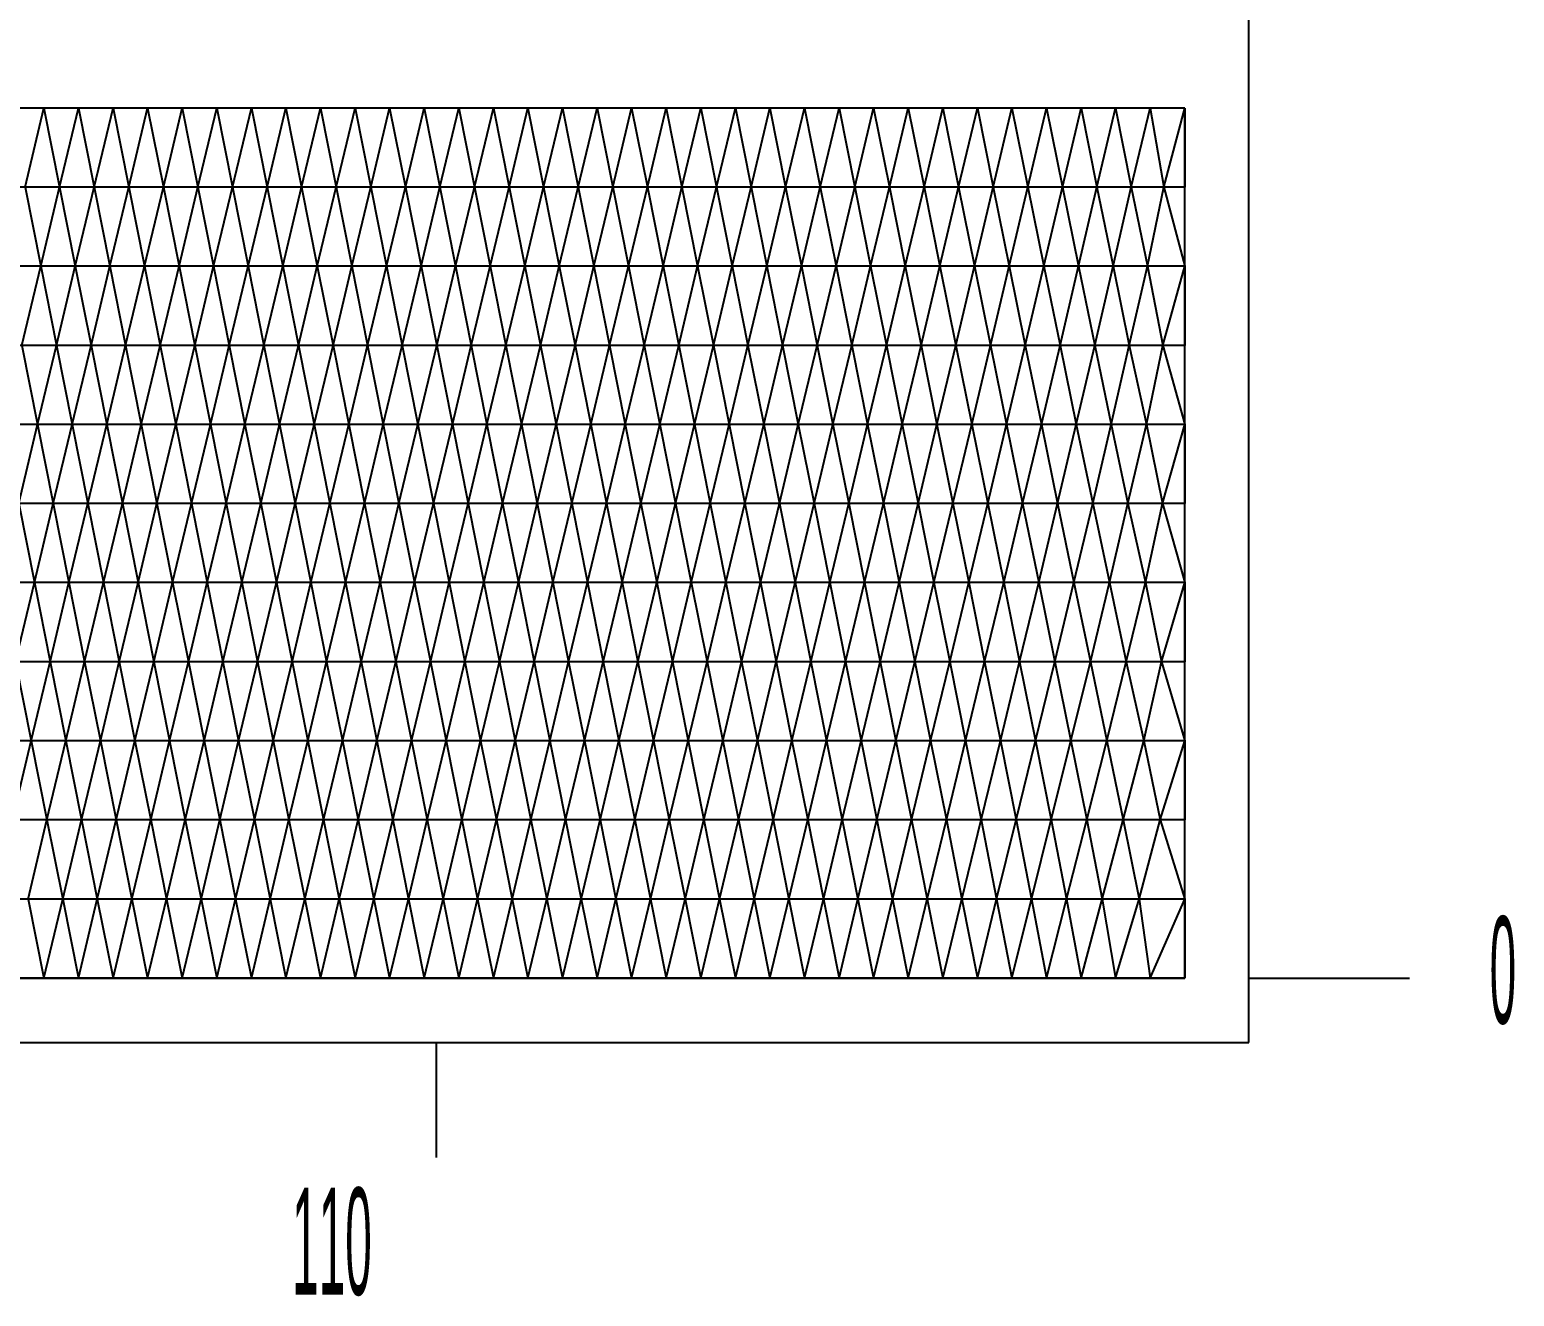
# Model space of a CAD drawing. Extents: x 0.18 to 10.14, y 0.02 to 7.38.
# Drawn here: x 9.039 to 10.12, y 0.212 to 1.135 of the extents above; entities that cross this region are included whole.
import ezdxf

# ---------------------------------------------------------------- set-up
doc = ezdxf.new("R2010")
doc.units = 0
doc.layers.add('1', color=7, linetype='CONTINUOUS')

msp = doc.modelspace()

# ---------------------------------------------------------------- linework, layer by layer
at = {"layer": '1', "color": 5}
for p, q in [((9.926471, 0.397059), (9.926471, 7.102942)), ((9.049043, 1.077607), (9.023868, 1.077607)), ((9.074218, 1.077607), (9.049043, 1.077607)), ((9.099393, 1.077607), (9.074218, 1.077607)), ((9.124569, 1.077607), (9.099393, 1.077607)), ((9.149745, 1.077607), (9.124569, 1.077607)), ((9.17492, 1.077607), (9.149745, 1.077607)), ((9.200096, 1.077607), (9.17492, 1.077607)), ((9.225271, 1.077607), (9.200096, 1.077607)), ((9.250447, 1.077607), (9.225271, 1.077607)), ((9.275622, 1.077607), (9.250447, 1.077607)), ((9.300798, 1.077607), (9.275622, 1.077607)), ((9.325974, 1.077607), (9.300798, 1.077607)), ((9.351149, 1.077607), (9.325974, 1.077607)), ((9.376325, 1.077607), (9.351149, 1.077607)), ((9.401501, 1.077607), (9.376325, 1.077607)), ((9.426676, 1.077607), (9.401501, 1.077607)), ((9.451851, 1.077607), (9.426676, 1.077607)), ((9.477028, 1.077607), (9.451851, 1.077607)), ((9.502203, 1.077607), (9.477028, 1.077607)), ((9.527378, 1.077607), (9.502203, 1.077607)), ((9.552553, 1.077607), (9.527378, 1.077607)), ((9.577729, 1.077607), (9.552553, 1.077607)), ((9.602905, 1.077607), (9.577729, 1.077607)), ((9.62808, 1.077607), (9.602905, 1.077607)), ((9.653255, 1.077607), (9.62808, 1.077607)), ((9.678432, 1.077607), (9.653255, 1.077607)), ((9.703608, 1.077607), (9.678432, 1.077607)), ((9.728783, 1.077607), (9.703608, 1.077607)), ((9.753958, 1.077607), (9.728783, 1.077607)), ((9.779134, 1.077607), (9.753958, 1.077607)), ((9.804309, 1.077607), (9.779134, 1.077607)), ((9.829485, 1.077607), (9.804309, 1.077607)), ((9.85466, 1.077607), (9.829485, 1.077607)), ((9.879836, 1.077607), (9.85466, 1.077607)), ((9.879836, 1.01999), (9.879836, 1.077607)), ((9.879836, 0.962373), (9.879836, 1.01999)), ((9.879836, 0.904755), (9.879836, 0.962373)), ((9.879836, 0.847138), (9.879836, 0.904755)), ((9.879836, 0.789521), (9.879836, 0.847138)), ((9.879836, 0.731904), (9.879836, 0.789521)), ((9.879836, 0.674286), (9.879836, 0.731904)), ((9.879836, 0.616669), (9.879836, 0.674286)), ((9.879836, 0.559052), (9.879836, 0.616669)), ((9.879836, 0.501435), (9.879836, 0.559052)), ((9.879836, 0.443817), (9.879836, 0.501435)), ((9.023868, 0.443817), (9.049043, 0.443817)), ((9.049043, 0.443817), (9.074218, 0.443817)), ((9.074218, 0.443817), (9.099393, 0.443817)), ((9.099393, 0.443817), (9.124569, 0.443817)), ((9.124569, 0.443817), (9.149745, 0.443817)), ((9.149745, 0.443817), (9.17492, 0.443817)), ((9.17492, 0.443817), (9.200096, 0.443817)), ((9.200096, 0.443817), (9.225271, 0.443817)), ((9.225271, 0.443817), (9.250447, 0.443817)), ((9.250447, 0.443817), (9.275622, 0.443817)), ((9.275622, 0.443817), (9.300798, 0.443817)), ((9.300798, 0.443817), (9.325974, 0.443817)), ((9.325974, 0.443817), (9.351149, 0.443817)), ((9.351149, 0.443817), (9.376325, 0.443817)), ((9.376325, 0.443817), (9.401501, 0.443817)), ((9.401501, 0.443817), (9.426676, 0.443817)), ((9.426676, 0.443817), (9.451851, 0.443817)), ((9.451851, 0.443817), (9.477028, 0.443817)), ((9.477028, 0.443817), (9.502203, 0.443817)), ((9.502203, 0.443817), (9.527378, 0.443817)), ((9.527378, 0.443817), (9.552553, 0.443817)), ((9.552553, 0.443817), (9.577729, 0.443817)), ((9.577729, 0.443817), (9.602905, 0.443817)), ((9.602905, 0.443817), (9.62808, 0.443817)), ((9.62808, 0.443817), (9.653255, 0.443817)), ((9.653255, 0.443817), (9.678432, 0.443817)), ((9.678432, 0.443817), (9.703608, 0.443817)), ((9.703608, 0.443817), (9.728783, 0.443817)), ((9.728783, 0.443817), (9.753958, 0.443817)), ((9.753958, 0.443817), (9.779134, 0.443817)), ((9.779134, 0.443817), (9.804309, 0.443817)), ((9.804309, 0.443817), (9.829485, 0.443817)), ((9.829485, 0.443817), (9.85466, 0.443817)), ((9.85466, 0.443817), (9.879836, 0.443817)), ((9.926471, 0.443817), (10.043383, 0.443817)), ((0.573529, 0.397059), (9.926471, 0.397059)), ((9.334777, 0.397059), (9.334777, 0.313235))]:
    msp.add_line(p, q, dxfattribs=at)
at = {"layer": '1', "color": 253}
for p, q in [((9.879836, 1.077607), (0.620165, 1.077607)), ((9.035295, 1.01999), (9.049043, 1.077607)), ((9.049043, 1.077607), (9.060472, 1.01999)), ((9.060472, 1.01999), (9.074218, 1.077607)), ((9.074218, 1.077607), (9.085647, 1.01999)), ((9.085647, 1.01999), (9.099393, 1.077607)), ((9.099393, 1.077607), (9.110822, 1.01999)), ((9.110822, 1.01999), (9.124569, 1.077607)), ((9.124569, 1.077607), (9.135998, 1.01999)), ((9.135998, 1.01999), (9.149745, 1.077607)), ((9.149745, 1.077607), (9.161174, 1.01999)), ((9.161174, 1.01999), (9.17492, 1.077607)), ((9.17492, 1.077607), (9.186349, 1.01999)), ((9.186349, 1.01999), (9.200096, 1.077607)), ((9.200096, 1.077607), (9.211524, 1.01999)), ((9.211524, 1.01999), (9.225271, 1.077607)), ((9.225271, 1.077607), (9.2367, 1.01999)), ((9.2367, 1.01999), (9.250447, 1.077607)), ((9.250447, 1.077607), (9.261876, 1.01999)), ((9.261876, 1.01999), (9.275622, 1.077607)), ((9.275622, 1.077607), (9.287051, 1.01999)), ((9.287051, 1.01999), (9.300798, 1.077607)), ((9.300798, 1.077607), (9.312226, 1.01999)), ((9.312226, 1.01999), (9.325974, 1.077607)), ((9.325974, 1.077607), (9.337402, 1.01999)), ((9.337402, 1.01999), (9.351149, 1.077607)), ((9.351149, 1.077607), (9.362578, 1.01999)), ((9.362578, 1.01999), (9.376325, 1.077607)), ((9.376325, 1.077607), (9.387754, 1.01999)), ((9.387754, 1.01999), (9.401501, 1.077607)), ((9.401501, 1.077607), (9.412931, 1.01999)), ((9.412931, 1.01999), (9.426676, 1.077607)), ((9.426676, 1.077607), (9.438108, 1.01999)), ((9.438108, 1.01999), (9.451851, 1.077607)), ((9.451851, 1.077607), (9.463286, 1.01999)), ((9.463286, 1.01999), (9.477028, 1.077607)), ((9.477028, 1.077607), (9.488466, 1.01999)), ((9.488466, 1.01999), (9.502203, 1.077607)), ((9.502203, 1.077607), (9.513645, 1.01999)), ((9.513645, 1.01999), (9.527378, 1.077607)), ((9.527378, 1.077607), (9.538826, 1.01999)), ((9.538826, 1.01999), (9.552553, 1.077607)), ((9.552553, 1.077607), (9.564011, 1.01999)), ((9.564011, 1.01999), (9.577729, 1.077607)), ((9.577729, 1.077607), (9.589191, 1.01999)), ((9.589191, 1.01999), (9.602905, 1.077607)), ((9.602905, 1.077607), (9.614383, 1.01999)), ((9.614383, 1.01999), (9.62808, 1.077607)), ((9.62808, 1.077607), (9.639566, 1.01999)), ((9.639566, 1.01999), (9.653255, 1.077607)), ((9.653255, 1.077607), (9.664765, 1.01999)), ((9.664765, 1.01999), (9.678432, 1.077607)), ((9.678432, 1.077607), (9.689961, 1.01999)), ((9.689961, 1.01999), (9.703608, 1.077607)), ((9.703608, 1.077607), (9.715167, 1.01999)), ((9.715167, 1.01999), (9.728783, 1.077607)), ((9.728783, 1.077607), (9.740377, 1.01999)), ((9.740377, 1.01999), (9.753958, 1.077607)), ((9.753958, 1.077607), (9.765584, 1.01999)), ((9.765584, 1.01999), (9.779134, 1.077607)), ((9.779134, 1.077607), (9.790779, 1.01999)), ((9.790779, 1.01999), (9.804309, 1.077607)), ((9.804309, 1.077607), (9.815915, 1.01999)), ((9.815915, 1.01999), (9.829485, 1.077607)), ((9.829485, 1.077607), (9.840836, 1.01999)), ((9.840836, 1.01999), (9.85466, 1.077607)), ((9.85466, 1.077607), (9.864619, 1.01999)), ((9.864619, 1.01999), (9.879836, 1.077607)), ((9.879836, 1.077607), (9.879836, 1.01999)), ((9.879836, 1.01999), (0.620165, 1.01999)), ((9.035295, 1.01999), (9.046722, 0.962373)), ((9.046722, 0.962373), (9.060472, 1.01999)), ((9.060472, 1.01999), (9.071898, 0.962373)), ((9.071898, 0.962373), (9.085647, 1.01999)), ((9.085647, 1.01999), (9.097073, 0.962373)), ((9.097073, 0.962373), (9.110822, 1.01999)), ((9.110822, 1.01999), (9.122249, 0.962373)), ((9.122249, 0.962373), (9.135998, 1.01999)), ((9.135998, 1.01999), (9.147425, 0.962373)), ((9.147425, 0.962373), (9.161174, 1.01999)), ((9.161174, 1.01999), (9.1726, 0.962373)), ((9.1726, 0.962373), (9.186349, 1.01999)), ((9.186349, 1.01999), (9.197775, 0.962373)), ((9.197775, 0.962373), (9.211524, 1.01999)), ((9.211524, 1.01999), (9.222951, 0.962373)), ((9.222951, 0.962373), (9.2367, 1.01999)), ((9.2367, 1.01999), (9.248126, 0.962373)), ((9.248126, 0.962373), (9.261876, 1.01999)), ((9.261876, 1.01999), (9.273302, 0.962373)), ((9.273302, 0.962373), (9.287051, 1.01999)), ((9.287051, 1.01999), (9.298477, 0.962373)), ((9.298477, 0.962373), (9.312226, 1.01999)), ((9.312226, 1.01999), (9.323653, 0.962373)), ((9.323653, 0.962373), (9.337402, 1.01999)), ((9.337402, 1.01999), (9.348828, 0.962373)), ((9.348828, 0.962373), (9.362578, 1.01999)), ((9.362578, 1.01999), (9.374005, 0.962373)), ((9.374005, 0.962373), (9.387754, 1.01999)), ((9.387754, 1.01999), (9.399181, 0.962373)), ((9.399181, 0.962373), (9.412931, 1.01999)), ((9.412931, 1.01999), (9.42436, 0.962373)), ((9.42436, 0.962373), (9.438108, 1.01999)), ((9.438108, 1.01999), (9.449539, 0.962373)), ((9.449539, 0.962373), (9.463286, 1.01999)), ((9.463286, 1.01999), (9.474721, 0.962373)), ((9.474721, 0.962373), (9.488466, 1.01999)), ((9.488466, 1.01999), (9.499905, 0.962373)), ((9.499905, 0.962373), (9.513645, 1.01999)), ((9.513645, 1.01999), (9.525089, 0.962373)), ((9.525089, 0.962373), (9.538826, 1.01999)), ((9.538826, 1.01999), (9.550278, 0.962373)), ((9.550278, 0.962373), (9.564011, 1.01999)), ((9.564011, 1.01999), (9.57547, 0.962373)), ((9.57547, 0.962373), (9.589191, 1.01999)), ((9.589191, 1.01999), (9.600662, 0.962373)), ((9.600662, 0.962373), (9.614383, 1.01999)), ((9.614383, 1.01999), (9.625865, 0.962373)), ((9.625865, 0.962373), (9.639566, 1.01999)), ((9.639566, 1.01999), (9.65107, 0.962373)), ((9.65107, 0.962373), (9.664765, 1.01999)), ((9.664765, 1.01999), (9.676289, 0.962373)), ((9.676289, 0.962373), (9.689961, 1.01999)), ((9.689961, 1.01999), (9.701516, 0.962373)), ((9.701516, 0.962373), (9.715167, 1.01999)), ((9.715167, 1.01999), (9.72676, 0.962373)), ((9.72676, 0.962373), (9.740377, 1.01999)), ((9.740377, 1.01999), (9.752007, 0.962373)), ((9.752007, 0.962373), (9.765584, 1.01999)), ((9.765584, 1.01999), (9.777254, 0.962373)), ((9.777254, 0.962373), (9.790779, 1.01999)), ((9.790779, 1.01999), (9.802473, 0.962373)), ((9.802473, 0.962373), (9.815915, 1.01999)), ((9.815915, 1.01999), (9.827614, 0.962373)), ((9.827614, 0.962373), (9.840836, 1.01999)), ((9.840836, 1.01999), (9.852715, 0.962373)), ((9.852715, 0.962373), (9.864619, 1.01999)), ((9.864619, 1.01999), (9.879836, 0.962373)), ((9.879836, 0.962373), (9.879836, 1.01999)), ((9.879836, 0.962373), (0.620165, 0.962373)), ((9.03297, 0.904755), (9.046722, 0.962373)), ((9.046722, 0.962373), (9.058146, 0.904755)), ((9.058146, 0.904755), (9.071898, 0.962373)), ((9.071898, 0.962373), (9.083323, 0.904755)), ((9.083323, 0.904755), (9.097073, 0.962373)), ((9.097073, 0.962373), (9.108498, 0.904755)), ((9.108498, 0.904755), (9.122249, 0.962373)), ((9.122249, 0.962373), (9.133673, 0.904755)), ((9.133673, 0.904755), (9.147425, 0.962373)), ((9.147425, 0.962373), (9.158849, 0.904755)), ((9.158849, 0.904755), (9.1726, 0.962373)), ((9.1726, 0.962373), (9.184025, 0.904755)), ((9.184025, 0.904755), (9.197775, 0.962373)), ((9.197775, 0.962373), (9.2092, 0.904755)), ((9.2092, 0.904755), (9.222951, 0.962373)), ((9.222951, 0.962373), (9.234375, 0.904755)), ((9.234375, 0.904755), (9.248126, 0.962373)), ((9.248126, 0.962373), (9.25955, 0.904755)), ((9.25955, 0.904755), (9.273302, 0.962373)), ((9.273302, 0.962373), (9.284727, 0.904755)), ((9.284727, 0.904755), (9.298477, 0.962373)), ((9.298477, 0.962373), (9.309902, 0.904755)), ((9.309902, 0.904755), (9.323653, 0.962373)), ((9.323653, 0.962373), (9.335077, 0.904755)), ((9.335077, 0.904755), (9.348828, 0.962373)), ((9.348828, 0.962373), (9.360253, 0.904755)), ((9.360253, 0.904755), (9.374005, 0.962373)), ((9.374005, 0.962373), (9.385428, 0.904755)), ((9.385428, 0.904755), (9.399181, 0.962373)), ((9.399181, 0.962373), (9.410607, 0.904755)), ((9.410607, 0.904755), (9.42436, 0.962373)), ((9.42436, 0.962373), (9.435787, 0.904755)), ((9.435787, 0.904755), (9.449539, 0.962373)), ((9.449539, 0.962373), (9.46097, 0.904755)), ((9.46097, 0.904755), (9.474721, 0.962373)), ((9.474721, 0.962373), (9.486156, 0.904755)), ((9.486156, 0.904755), (9.499905, 0.962373)), ((9.499905, 0.962373), (9.511344, 0.904755)), ((9.511344, 0.904755), (9.525089, 0.962373)), ((9.525089, 0.962373), (9.536535, 0.904755)), ((9.536535, 0.904755), (9.550278, 0.962373)), ((9.550278, 0.962373), (9.561732, 0.904755)), ((9.561732, 0.904755), (9.57547, 0.962373)), ((9.57547, 0.962373), (9.58693, 0.904755)), ((9.58693, 0.904755), (9.600662, 0.962373)), ((9.600662, 0.962373), (9.612144, 0.904755)), ((9.612144, 0.904755), (9.625865, 0.962373)), ((9.625865, 0.962373), (9.637351, 0.904755)), ((9.637351, 0.904755), (9.65107, 0.962373)), ((9.65107, 0.962373), (9.662588, 0.904755)), ((9.662588, 0.904755), (9.676289, 0.962373)), ((9.676289, 0.962373), (9.687828, 0.904755)), ((9.687828, 0.904755), (9.701516, 0.962373)), ((9.701516, 0.962373), (9.713097, 0.904755)), ((9.713097, 0.904755), (9.72676, 0.962373)), ((9.72676, 0.962373), (9.738383, 0.904755)), ((9.738383, 0.904755), (9.752007, 0.962373)), ((9.752007, 0.962373), (9.763684, 0.904755)), ((9.763684, 0.904755), (9.777254, 0.962373)), ((9.777254, 0.962373), (9.788997, 0.904755)), ((9.788997, 0.904755), (9.802473, 0.962373)), ((9.802473, 0.962373), (9.814281, 0.904755)), ((9.814281, 0.904755), (9.827614, 0.962373)), ((9.827614, 0.962373), (9.839459, 0.904755)), ((9.839459, 0.904755), (9.852715, 0.962373)), ((9.852715, 0.962373), (9.863933, 0.904755)), ((9.863933, 0.904755), (9.879836, 0.962373)), ((9.879836, 0.962373), (9.879836, 0.904755)), ((9.879836, 0.904755), (0.620165, 0.904755)), ((9.03297, 0.904755), (9.044395, 0.847138)), ((9.044395, 0.847138), (9.058146, 0.904755)), ((9.058146, 0.904755), (9.069571, 0.847138)), ((9.069571, 0.847138), (9.083323, 0.904755)), ((9.083323, 0.904755), (9.094746, 0.847138)), ((9.094746, 0.847138), (9.108498, 0.904755)), ((9.108498, 0.904755), (9.119922, 0.847138)), ((9.119922, 0.847138), (9.133673, 0.904755)), ((9.133673, 0.904755), (9.145097, 0.847138)), ((9.145097, 0.847138), (9.158849, 0.904755)), ((9.158849, 0.904755), (9.170273, 0.847138)), ((9.170273, 0.847138), (9.184025, 0.904755)), ((9.184025, 0.904755), (9.195448, 0.847138)), ((9.195448, 0.847138), (9.2092, 0.904755)), ((9.2092, 0.904755), (9.220624, 0.847138)), ((9.220624, 0.847138), (9.234375, 0.904755)), ((9.234375, 0.904755), (9.245799, 0.847138)), ((9.245799, 0.847138), (9.25955, 0.904755)), ((9.25955, 0.904755), (9.270974, 0.847138)), ((9.270974, 0.847138), (9.284727, 0.904755)), ((9.284727, 0.904755), (9.29615, 0.847138)), ((9.29615, 0.847138), (9.309902, 0.904755)), ((9.309902, 0.904755), (9.321326, 0.847138)), ((9.321326, 0.847138), (9.335077, 0.904755)), ((9.335077, 0.904755), (9.346501, 0.847138)), ((9.346501, 0.847138), (9.360253, 0.904755)), ((9.360253, 0.904755), (9.371676, 0.847138)), ((9.371676, 0.847138), (9.385428, 0.904755)), ((9.385428, 0.904755), (9.396853, 0.847138)), ((9.396853, 0.847138), (9.410607, 0.904755)), ((9.410607, 0.904755), (9.422033, 0.847138)), ((9.422033, 0.847138), (9.435787, 0.904755)), ((9.435787, 0.904755), (9.447215, 0.847138)), ((9.447215, 0.847138), (9.46097, 0.904755)), ((9.46097, 0.904755), (9.472401, 0.847138)), ((9.472401, 0.847138), (9.486156, 0.904755)), ((9.486156, 0.904755), (9.497592, 0.847138)), ((9.497592, 0.847138), (9.511344, 0.904755)), ((9.511344, 0.904755), (9.522783, 0.847138)), ((9.522783, 0.847138), (9.536535, 0.904755)), ((9.536535, 0.904755), (9.547983, 0.847138)), ((9.547983, 0.847138), (9.561732, 0.904755)), ((9.561732, 0.904755), (9.573189, 0.847138)), ((9.573189, 0.847138), (9.58693, 0.904755)), ((9.58693, 0.904755), (9.598395, 0.847138)), ((9.598395, 0.847138), (9.612144, 0.904755)), ((9.612144, 0.904755), (9.623623, 0.847138)), ((9.623623, 0.847138), (9.637351, 0.904755)), ((9.637351, 0.904755), (9.64885, 0.847138)), ((9.64885, 0.847138), (9.662588, 0.904755)), ((9.662588, 0.904755), (9.67411, 0.847138)), ((9.67411, 0.847138), (9.687828, 0.904755)), ((9.687828, 0.904755), (9.699385, 0.847138)), ((9.699385, 0.847138), (9.713097, 0.904755)), ((9.713097, 0.904755), (9.7247, 0.847138)), ((9.7247, 0.847138), (9.738383, 0.904755)), ((9.738383, 0.904755), (9.750042, 0.847138)), ((9.750042, 0.847138), (9.763684, 0.904755)), ((9.763684, 0.904755), (9.77543, 0.847138)), ((9.77543, 0.847138), (9.788997, 0.904755)), ((9.788997, 0.904755), (9.800847, 0.847138)), ((9.800847, 0.847138), (9.814281, 0.904755)), ((9.814281, 0.904755), (9.826299, 0.847138)), ((9.826299, 0.847138), (9.839459, 0.904755)), ((9.839459, 0.904755), (9.851914, 0.847138)), ((9.851914, 0.847138), (9.863933, 0.904755)), ((9.863933, 0.904755), (9.879836, 0.847138)), ((9.879836, 0.847138), (9.879836, 0.904755)), ((9.879836, 0.847138), (0.620165, 0.847138)), ((9.030646, 0.789521), (9.044395, 0.847138)), ((9.044395, 0.847138), (9.055821, 0.789521)), ((9.055821, 0.789521), (9.069571, 0.847138)), ((9.069571, 0.847138), (9.080997, 0.789521)), ((9.080997, 0.789521), (9.094746, 0.847138)), ((9.094746, 0.847138), (9.106173, 0.789521)), ((9.106173, 0.789521), (9.119922, 0.847138)), ((9.119922, 0.847138), (9.131349, 0.789521)), ((9.131349, 0.789521), (9.145097, 0.847138)), ((9.145097, 0.847138), (9.156524, 0.789521)), ((9.156524, 0.789521), (9.170273, 0.847138)), ((9.170273, 0.847138), (9.1817, 0.789521)), ((9.1817, 0.789521), (9.195448, 0.847138)), ((9.195448, 0.847138), (9.206875, 0.789521)), ((9.206875, 0.789521), (9.220624, 0.847138)), ((9.220624, 0.847138), (9.232051, 0.789521)), ((9.232051, 0.789521), (9.245799, 0.847138)), ((9.245799, 0.847138), (9.257226, 0.789521)), ((9.257226, 0.789521), (9.270974, 0.847138)), ((9.270974, 0.847138), (9.282401, 0.789521)), ((9.282401, 0.789521), (9.29615, 0.847138)), ((9.29615, 0.847138), (9.307578, 0.789521)), ((9.307578, 0.789521), (9.321326, 0.847138)), ((9.321326, 0.847138), (9.332753, 0.789521)), ((9.332753, 0.789521), (9.346501, 0.847138)), ((9.346501, 0.847138), (9.357928, 0.789521)), ((9.357928, 0.789521), (9.371676, 0.847138)), ((9.371676, 0.847138), (9.383103, 0.789521)), ((9.383103, 0.789521), (9.396853, 0.847138)), ((9.396853, 0.847138), (9.408281, 0.789521)), ((9.408281, 0.789521), (9.422033, 0.847138)), ((9.422033, 0.847138), (9.433461, 0.789521)), ((9.433461, 0.789521), (9.447215, 0.847138)), ((9.447215, 0.847138), (9.458645, 0.789521)), ((9.458645, 0.789521), (9.472401, 0.847138)), ((9.472401, 0.847138), (9.483834, 0.789521)), ((9.483834, 0.789521), (9.497592, 0.847138)), ((9.497592, 0.847138), (9.509029, 0.789521)), ((9.509029, 0.789521), (9.522783, 0.847138)), ((9.522783, 0.847138), (9.534226, 0.789521)), ((9.534226, 0.789521), (9.547983, 0.847138)), ((9.547983, 0.847138), (9.559432, 0.789521)), ((9.559432, 0.789521), (9.573189, 0.847138)), ((9.573189, 0.847138), (9.584644, 0.789521)), ((9.584644, 0.789521), (9.598395, 0.847138)), ((9.598395, 0.847138), (9.609868, 0.789521)), ((9.609868, 0.789521), (9.623623, 0.847138)), ((9.623623, 0.847138), (9.635097, 0.789521)), ((9.635097, 0.789521), (9.64885, 0.847138)), ((9.64885, 0.847138), (9.660361, 0.789521)), ((9.660361, 0.789521), (9.67411, 0.847138)), ((9.67411, 0.847138), (9.685632, 0.789521)), ((9.685632, 0.789521), (9.699385, 0.847138)), ((9.699385, 0.847138), (9.71096, 0.789521)), ((9.71096, 0.789521), (9.7247, 0.847138)), ((9.7247, 0.847138), (9.736323, 0.789521)), ((9.736323, 0.789521), (9.750042, 0.847138)), ((9.750042, 0.847138), (9.761748, 0.789521)), ((9.761748, 0.789521), (9.77543, 0.847138)), ((9.77543, 0.847138), (9.787251, 0.789521)), ((9.787251, 0.789521), (9.800847, 0.847138)), ((9.800847, 0.847138), (9.812833, 0.789521)), ((9.812833, 0.789521), (9.826299, 0.847138)), ((9.826299, 0.847138), (9.838453, 0.789521)), ((9.838453, 0.789521), (9.851914, 0.847138)), ((9.851914, 0.847138), (9.863507, 0.789521)), ((9.863507, 0.789521), (9.879836, 0.847138)), ((9.879836, 0.847138), (9.879836, 0.789521)), ((9.879836, 0.789521), (0.620165, 0.789521)), ((9.030646, 0.789521), (9.042077, 0.731904)), ((9.042077, 0.731904), (9.055821, 0.789521)), ((9.055821, 0.789521), (9.067254, 0.731904)), ((9.067254, 0.731904), (9.080997, 0.789521)), ((9.080997, 0.789521), (9.092429, 0.731904)), ((9.092429, 0.731904), (9.106173, 0.789521)), ((9.106173, 0.789521), (9.117604, 0.731904)), ((9.117604, 0.731904), (9.131349, 0.789521)), ((9.131349, 0.789521), (9.142779, 0.731904)), ((9.142779, 0.731904), (9.156524, 0.789521)), ((9.156524, 0.789521), (9.167955, 0.731904)), ((9.167955, 0.731904), (9.1817, 0.789521)), ((9.1817, 0.789521), (9.193131, 0.731904)), ((9.193131, 0.731904), (9.206875, 0.789521)), ((9.206875, 0.789521), (9.218307, 0.731904)), ((9.218307, 0.731904), (9.232051, 0.789521)), ((9.232051, 0.789521), (9.243483, 0.731904)), ((9.243483, 0.731904), (9.257226, 0.789521)), ((9.257226, 0.789521), (9.268658, 0.731904)), ((9.268658, 0.731904), (9.282401, 0.789521)), ((9.282401, 0.789521), (9.293833, 0.731904)), ((9.293833, 0.731904), (9.307578, 0.789521)), ((9.307578, 0.789521), (9.319009, 0.731904)), ((9.319009, 0.731904), (9.332753, 0.789521)), ((9.332753, 0.789521), (9.344184, 0.731904)), ((9.344184, 0.731904), (9.357928, 0.789521)), ((9.357928, 0.789521), (9.369359, 0.731904)), ((9.369359, 0.731904), (9.383103, 0.789521)), ((9.383103, 0.789521), (9.394535, 0.731904)), ((9.394535, 0.731904), (9.408281, 0.789521)), ((9.408281, 0.789521), (9.419713, 0.731904)), ((9.419713, 0.731904), (9.433461, 0.789521)), ((9.433461, 0.789521), (9.444893, 0.731904)), ((9.444893, 0.731904), (9.458645, 0.789521)), ((9.458645, 0.789521), (9.470078, 0.731904)), ((9.470078, 0.731904), (9.483834, 0.789521)), ((9.483834, 0.789521), (9.495271, 0.731904)), ((9.495271, 0.731904), (9.509029, 0.789521)), ((9.509029, 0.789521), (9.520471, 0.731904)), ((9.520471, 0.731904), (9.534226, 0.789521)), ((9.534226, 0.789521), (9.545674, 0.731904)), ((9.545674, 0.731904), (9.559432, 0.789521)), ((9.559432, 0.789521), (9.570883, 0.731904)), ((9.570883, 0.731904), (9.584644, 0.789521)), ((9.584644, 0.789521), (9.596099, 0.731904)), ((9.596099, 0.731904), (9.609868, 0.789521)), ((9.609868, 0.789521), (9.62134, 0.731904)), ((9.62134, 0.731904), (9.635097, 0.789521)), ((9.635097, 0.789521), (9.64657, 0.731904)), ((9.64657, 0.731904), (9.660361, 0.789521)), ((9.660361, 0.789521), (9.671861, 0.731904)), ((9.671861, 0.731904), (9.685632, 0.789521)), ((9.685632, 0.789521), (9.697158, 0.731904)), ((9.697158, 0.731904), (9.71096, 0.789521)), ((9.71096, 0.789521), (9.722532, 0.731904)), ((9.722532, 0.731904), (9.736323, 0.789521)), ((9.736323, 0.789521), (9.747956, 0.731904)), ((9.747956, 0.731904), (9.761748, 0.789521)), ((9.761748, 0.789521), (9.773491, 0.731904)), ((9.773491, 0.731904), (9.787251, 0.789521)), ((9.787251, 0.789521), (9.799154, 0.731904)), ((9.799154, 0.731904), (9.812833, 0.789521)), ((9.812833, 0.789521), (9.824994, 0.731904)), ((9.824994, 0.731904), (9.838453, 0.789521)), ((9.838453, 0.789521), (9.851169, 0.731904)), ((9.851169, 0.731904), (9.863507, 0.789521)), ((9.863507, 0.789521), (9.879836, 0.731904)), ((9.879836, 0.731904), (9.879836, 0.789521)), ((9.879836, 0.731904), (0.620165, 0.731904)), ((9.02834, 0.674286), (9.042077, 0.731904)), ((9.042077, 0.731904), (9.053515, 0.674286)), ((9.053515, 0.674286), (9.067254, 0.731904)), ((9.067254, 0.731904), (9.078691, 0.674286)), ((9.078691, 0.674286), (9.092429, 0.731904)), ((9.092429, 0.731904), (9.103868, 0.674286)), ((9.103868, 0.674286), (9.117604, 0.731904)), ((9.117604, 0.731904), (9.129043, 0.674286)), ((9.129043, 0.674286), (9.142779, 0.731904)), ((9.142779, 0.731904), (9.154218, 0.674286)), ((9.154218, 0.674286), (9.167955, 0.731904)), ((9.167955, 0.731904), (9.179394, 0.674286)), ((9.179394, 0.674286), (9.193131, 0.731904)), ((9.193131, 0.731904), (9.20457, 0.674286)), ((9.20457, 0.674286), (9.218307, 0.731904)), ((9.218307, 0.731904), (9.229745, 0.674286)), ((9.229745, 0.674286), (9.243483, 0.731904)), ((9.243483, 0.731904), (9.25492, 0.674286)), ((9.25492, 0.674286), (9.268658, 0.731904)), ((9.268658, 0.731904), (9.280095, 0.674286)), ((9.280095, 0.674286), (9.293833, 0.731904)), ((9.293833, 0.731904), (9.305272, 0.674286)), ((9.305272, 0.674286), (9.319009, 0.731904)), ((9.319009, 0.731904), (9.330447, 0.674286)), ((9.330447, 0.674286), (9.344184, 0.731904)), ((9.344184, 0.731904), (9.355622, 0.674286)), ((9.355622, 0.674286), (9.369359, 0.731904)), ((9.369359, 0.731904), (9.380798, 0.674286)), ((9.380798, 0.674286), (9.394535, 0.731904)), ((9.394535, 0.731904), (9.405974, 0.674286)), ((9.405974, 0.674286), (9.419713, 0.731904)), ((9.419713, 0.731904), (9.431152, 0.674286)), ((9.431152, 0.674286), (9.444893, 0.731904)), ((9.444893, 0.731904), (9.456332, 0.674286)), ((9.456332, 0.674286), (9.470078, 0.731904)), ((9.470078, 0.731904), (9.481518, 0.674286)), ((9.481518, 0.674286), (9.495271, 0.731904)), ((9.495271, 0.731904), (9.506713, 0.674286)), ((9.506713, 0.674286), (9.520471, 0.731904)), ((9.520471, 0.731904), (9.531914, 0.674286)), ((9.531914, 0.674286), (9.545674, 0.731904)), ((9.545674, 0.731904), (9.557124, 0.674286)), ((9.557124, 0.674286), (9.570883, 0.731904)), ((9.570883, 0.731904), (9.582333, 0.674286)), ((9.582333, 0.674286), (9.596099, 0.731904)), ((9.596099, 0.731904), (9.607554, 0.674286)), ((9.607554, 0.674286), (9.62134, 0.731904)), ((9.62134, 0.731904), (9.632792, 0.674286)), ((9.632792, 0.674286), (9.64657, 0.731904)), ((9.64657, 0.731904), (9.658052, 0.674286)), ((9.658052, 0.674286), (9.671861, 0.731904)), ((9.671861, 0.731904), (9.68333, 0.674286)), ((9.68333, 0.674286), (9.697158, 0.731904)), ((9.697158, 0.731904), (9.708684, 0.674286)), ((9.708684, 0.674286), (9.722532, 0.731904)), ((9.722532, 0.731904), (9.734079, 0.674286)), ((9.734079, 0.674286), (9.747956, 0.731904)), ((9.747956, 0.731904), (9.759584, 0.674286)), ((9.759584, 0.674286), (9.773491, 0.731904)), ((9.773491, 0.731904), (9.785244, 0.674286)), ((9.785244, 0.674286), (9.799154, 0.731904)), ((9.799154, 0.731904), (9.81112, 0.674286)), ((9.81112, 0.674286), (9.824994, 0.731904)), ((9.824994, 0.731904), (9.837235, 0.674286)), ((9.837235, 0.674286), (9.851169, 0.731904)), ((9.851169, 0.731904), (9.862987, 0.674286)), ((9.862987, 0.674286), (9.879836, 0.731904)), ((9.879836, 0.731904), (9.879836, 0.674286)), ((9.879836, 0.674286), (0.620165, 0.674286)), ((9.02834, 0.674286), (9.039789, 0.616669)), ((9.039789, 0.616669), (9.053515, 0.674286)), ((9.053515, 0.674286), (9.064965, 0.616669)), ((9.064965, 0.616669), (9.078691, 0.674286)), ((9.078691, 0.674286), (9.09014, 0.616669)), ((9.09014, 0.616669), (9.103868, 0.674286)), ((9.103868, 0.674286), (9.115316, 0.616669)), ((9.115316, 0.616669), (9.129043, 0.674286)), ((9.129043, 0.674286), (9.140491, 0.616669)), ((9.140491, 0.616669), (9.154218, 0.674286)), ((9.154218, 0.674286), (9.165668, 0.616669)), ((9.165668, 0.616669), (9.179394, 0.674286)), ((9.179394, 0.674286), (9.190843, 0.616669)), ((9.190843, 0.616669), (9.20457, 0.674286)), ((9.20457, 0.674286), (9.216019, 0.616669)), ((9.216019, 0.616669), (9.229745, 0.674286)), ((9.229745, 0.674286), (9.241194, 0.616669)), ((9.241194, 0.616669), (9.25492, 0.674286)), ((9.25492, 0.674286), (9.266369, 0.616669)), ((9.266369, 0.616669), (9.280095, 0.674286)), ((9.280095, 0.674286), (9.291545, 0.616669)), ((9.291545, 0.616669), (9.305272, 0.674286)), ((9.305272, 0.674286), (9.316721, 0.616669)), ((9.316721, 0.616669), (9.330447, 0.674286)), ((9.330447, 0.674286), (9.341896, 0.616669)), ((9.341896, 0.616669), (9.355622, 0.674286)), ((9.355622, 0.674286), (9.367071, 0.616669)), ((9.367071, 0.616669), (9.380798, 0.674286)), ((9.380798, 0.674286), (9.392248, 0.616669)), ((9.392248, 0.616669), (9.405974, 0.674286)), ((9.405974, 0.674286), (9.417423, 0.616669)), ((9.417423, 0.616669), (9.431152, 0.674286)), ((9.431152, 0.674286), (9.442601, 0.616669)), ((9.442601, 0.616669), (9.456332, 0.674286)), ((9.456332, 0.674286), (9.467781, 0.616669)), ((9.467781, 0.616669), (9.481518, 0.674286)), ((9.481518, 0.674286), (9.492968, 0.616669)), ((9.492968, 0.616669), (9.506713, 0.674286)), ((9.506713, 0.674286), (9.518161, 0.616669)), ((9.518161, 0.616669), (9.531914, 0.674286)), ((9.531914, 0.674286), (9.543362, 0.616669)), ((9.543362, 0.616669), (9.557124, 0.674286)), ((9.557124, 0.674286), (9.568574, 0.616669)), ((9.568574, 0.616669), (9.582333, 0.674286)), ((9.582333, 0.674286), (9.593785, 0.616669)), ((9.593785, 0.616669), (9.607554, 0.674286)), ((9.607554, 0.674286), (9.619005, 0.616669)), ((9.619005, 0.616669), (9.632792, 0.674286)), ((9.632792, 0.674286), (9.644229, 0.616669)), ((9.644229, 0.616669), (9.658052, 0.674286)), ((9.658052, 0.674286), (9.669515, 0.616669)), ((9.669515, 0.616669), (9.68333, 0.674286)), ((9.68333, 0.674286), (9.694781, 0.616669)), ((9.694781, 0.616669), (9.708684, 0.674286)), ((9.708684, 0.674286), (9.720163, 0.616669)), ((9.720163, 0.616669), (9.734079, 0.674286)), ((9.734079, 0.674286), (9.745579, 0.616669)), ((9.745579, 0.616669), (9.759584, 0.674286)), ((9.759584, 0.674286), (9.771157, 0.616669)), ((9.771157, 0.616669), (9.785244, 0.674286)), ((9.785244, 0.674286), (9.796958, 0.616669)), ((9.796958, 0.616669), (9.81112, 0.674286)), ((9.81112, 0.674286), (9.823133, 0.616669)), ((9.823133, 0.616669), (9.837235, 0.674286)), ((9.837235, 0.674286), (9.850008, 0.616669)), ((9.850008, 0.616669), (9.862987, 0.674286)), ((9.862987, 0.674286), (9.879836, 0.616669)), ((9.879836, 0.616669), (9.879836, 0.674286)), ((9.879836, 0.616669), (0.620165, 0.616669)), ((9.026076, 0.559052), (9.039789, 0.616669)), ((9.039789, 0.616669), (9.051251, 0.559052)), ((9.051251, 0.559052), (9.064965, 0.616669)), ((9.064965, 0.616669), (9.076427, 0.559052)), ((9.076427, 0.559052), (9.09014, 0.616669)), ((9.09014, 0.616669), (9.101603, 0.559052)), ((9.101603, 0.559052), (9.115316, 0.616669)), ((9.115316, 0.616669), (9.126778, 0.559052)), ((9.126778, 0.559052), (9.140491, 0.616669)), ((9.140491, 0.616669), (9.151954, 0.559052)), ((9.151954, 0.559052), (9.165668, 0.616669)), ((9.165668, 0.616669), (9.177129, 0.559052)), ((9.177129, 0.559052), (9.190843, 0.616669)), ((9.190843, 0.616669), (9.202304, 0.559052)), ((9.202304, 0.559052), (9.216019, 0.616669)), ((9.216019, 0.616669), (9.22748, 0.559052)), ((9.22748, 0.559052), (9.241194, 0.616669)), ((9.241194, 0.616669), (9.252655, 0.559052)), ((9.252655, 0.559052), (9.266369, 0.616669)), ((9.266369, 0.616669), (9.277831, 0.559052)), ((9.277831, 0.559052), (9.291545, 0.616669)), ((9.291545, 0.616669), (9.303006, 0.559052)), ((9.303006, 0.559052), (9.316721, 0.616669)), ((9.316721, 0.616669), (9.328181, 0.559052)), ((9.328181, 0.559052), (9.341896, 0.616669)), ((9.341896, 0.616669), (9.353357, 0.559052)), ((9.353357, 0.559052), (9.367071, 0.616669)), ((9.367071, 0.616669), (9.378533, 0.559052)), ((9.378533, 0.559052), (9.392248, 0.616669)), ((9.392248, 0.616669), (9.403708, 0.559052)), ((9.403708, 0.559052), (9.417423, 0.616669)), ((9.417423, 0.616669), (9.428884, 0.559052)), ((9.428884, 0.559052), (9.442601, 0.616669)), ((9.442601, 0.616669), (9.454062, 0.559052)), ((9.454062, 0.559052), (9.467781, 0.616669)), ((9.467781, 0.616669), (9.479241, 0.559052)), ((9.479241, 0.559052), (9.492968, 0.616669)), ((9.492968, 0.616669), (9.504426, 0.559052)), ((9.504426, 0.559052), (9.518161, 0.616669)), ((9.518161, 0.616669), (9.529614, 0.559052)), ((9.529614, 0.559052), (9.543362, 0.616669)), ((9.543362, 0.616669), (9.554815, 0.559052)), ((9.554815, 0.559052), (9.568574, 0.616669)), ((9.568574, 0.616669), (9.58002, 0.559052)), ((9.58002, 0.559052), (9.593785, 0.616669)), ((9.593785, 0.616669), (9.605232, 0.559052)), ((9.605232, 0.559052), (9.619005, 0.616669)), ((9.619005, 0.616669), (9.630441, 0.559052)), ((9.630441, 0.559052), (9.644229, 0.616669)), ((9.644229, 0.616669), (9.65566, 0.559052)), ((9.65566, 0.559052), (9.669515, 0.616669)), ((9.669515, 0.616669), (9.680916, 0.559052)), ((9.680916, 0.559052), (9.694781, 0.616669)), ((9.694781, 0.616669), (9.706221, 0.559052)), ((9.706221, 0.559052), (9.720163, 0.616669)), ((9.720163, 0.616669), (9.731545, 0.559052)), ((9.731545, 0.559052), (9.745579, 0.616669)), ((9.745579, 0.616669), (9.756986, 0.559052)), ((9.756986, 0.559052), (9.771157, 0.616669)), ((9.771157, 0.616669), (9.782588, 0.559052)), ((9.782588, 0.559052), (9.796958, 0.616669)), ((9.796958, 0.616669), (9.808501, 0.559052)), ((9.808501, 0.559052), (9.823133, 0.616669)), ((9.823133, 0.616669), (9.83498, 0.559052)), ((9.83498, 0.559052), (9.850008, 0.616669)), ((9.850008, 0.616669), (9.861873, 0.559052)), ((9.861873, 0.559052), (9.879836, 0.616669)), ((9.879836, 0.616669), (9.879836, 0.559052)), ((9.879836, 0.559052), (0.620165, 0.559052)), ((9.037552, 0.501435), (9.051251, 0.559052)), ((9.051251, 0.559052), (9.062728, 0.501435)), ((9.062728, 0.501435), (9.076427, 0.559052)), ((9.076427, 0.559052), (9.087903, 0.501435)), ((9.087903, 0.501435), (9.101603, 0.559052)), ((9.101603, 0.559052), (9.113078, 0.501435)), ((9.113078, 0.501435), (9.126778, 0.559052)), ((9.126778, 0.559052), (9.138254, 0.501435)), ((9.138254, 0.501435), (9.151954, 0.559052)), ((9.151954, 0.559052), (9.163429, 0.501435)), ((9.163429, 0.501435), (9.177129, 0.559052)), ((9.177129, 0.559052), (9.188605, 0.501435)), ((9.188605, 0.501435), (9.202304, 0.559052)), ((9.202304, 0.559052), (9.21378, 0.501435)), ((9.21378, 0.501435), (9.22748, 0.559052)), ((9.22748, 0.559052), (9.238955, 0.501435)), ((9.238955, 0.501435), (9.252655, 0.559052)), ((9.252655, 0.559052), (9.264132, 0.501435)), ((9.264132, 0.501435), (9.277831, 0.559052)), ((9.277831, 0.559052), (9.289307, 0.501435)), ((9.289307, 0.501435), (9.303006, 0.559052)), ((9.303006, 0.559052), (9.314483, 0.501435)), ((9.314483, 0.501435), (9.328181, 0.559052)), ((9.328181, 0.559052), (9.339658, 0.501435)), ((9.339658, 0.501435), (9.353357, 0.559052)), ((9.353357, 0.559052), (9.364834, 0.501435)), ((9.364834, 0.501435), (9.378533, 0.559052)), ((9.378533, 0.559052), (9.390009, 0.501435)), ((9.390009, 0.501435), (9.403708, 0.559052)), ((9.403708, 0.559052), (9.415184, 0.501435)), ((9.415184, 0.501435), (9.428884, 0.559052)), ((9.428884, 0.559052), (9.440361, 0.501435)), ((9.440361, 0.501435), (9.454062, 0.559052)), ((9.454062, 0.559052), (9.465538, 0.501435)), ((9.465538, 0.501435), (9.479241, 0.559052)), ((9.479241, 0.559052), (9.490715, 0.501435)), ((9.490715, 0.501435), (9.504426, 0.559052)), ((9.504426, 0.559052), (9.515897, 0.501435)), ((9.515897, 0.501435), (9.529614, 0.559052)), ((9.529614, 0.559052), (9.54108, 0.501435)), ((9.54108, 0.501435), (9.554815, 0.559052)), ((9.554815, 0.559052), (9.566272, 0.501435)), ((9.566272, 0.501435), (9.58002, 0.559052)), ((9.58002, 0.559052), (9.591463, 0.501435)), ((9.591463, 0.501435), (9.605232, 0.559052)), ((9.605232, 0.559052), (9.616669, 0.501435)), ((9.616669, 0.501435), (9.630441, 0.559052)), ((9.630441, 0.559052), (9.641856, 0.501435)), ((9.641856, 0.501435), (9.65566, 0.559052)), ((9.65566, 0.559052), (9.667074, 0.501435)), ((9.667074, 0.501435), (9.680916, 0.559052)), ((9.680916, 0.559052), (9.692266, 0.501435)), ((9.692266, 0.501435), (9.706221, 0.559052)), ((9.706221, 0.559052), (9.717579, 0.501435)), ((9.717579, 0.501435), (9.731545, 0.559052)), ((9.731545, 0.559052), (9.742821, 0.501435)), ((9.742821, 0.501435), (9.756986, 0.559052)), ((9.756986, 0.559052), (9.768203, 0.501435)), ((9.768203, 0.501435), (9.782588, 0.559052)), ((9.782588, 0.559052), (9.79373, 0.501435)), ((9.79373, 0.501435), (9.808501, 0.559052)), ((9.808501, 0.559052), (9.819623, 0.501435)), ((9.819623, 0.501435), (9.83498, 0.559052)), ((9.83498, 0.559052), (9.846744, 0.501435)), ((9.846744, 0.501435), (9.861873, 0.559052)), ((9.861873, 0.559052), (9.879836, 0.501435)), ((9.879836, 0.501435), (9.879836, 0.559052)), ((9.879836, 0.501435), (0.620165, 0.501435)), ((9.037552, 0.501435), (9.049043, 0.443817)), ((9.049043, 0.443817), (9.062728, 0.501435)), ((9.062728, 0.501435), (9.074218, 0.443817)), ((9.074218, 0.443817), (9.087903, 0.501435)), ((9.087903, 0.501435), (9.099393, 0.443817)), ((9.099393, 0.443817), (9.113078, 0.501435)), ((9.113078, 0.501435), (9.124569, 0.443817)), ((9.124569, 0.443817), (9.138254, 0.501435)), ((9.138254, 0.501435), (9.149745, 0.443817)), ((9.149745, 0.443817), (9.163429, 0.501435)), ((9.163429, 0.501435), (9.17492, 0.443817)), ((9.17492, 0.443817), (9.188605, 0.501435)), ((9.188605, 0.501435), (9.200096, 0.443817)), ((9.200096, 0.443817), (9.21378, 0.501435)), ((9.21378, 0.501435), (9.225271, 0.443817)), ((9.225271, 0.443817), (9.238955, 0.501435)), ((9.238955, 0.501435), (9.250447, 0.443817)), ((9.250447, 0.443817), (9.264132, 0.501435)), ((9.264132, 0.501435), (9.275622, 0.443817)), ((9.275622, 0.443817), (9.289307, 0.501435)), ((9.289307, 0.501435), (9.300798, 0.443817)), ((9.300798, 0.443817), (9.314483, 0.501435)), ((9.314483, 0.501435), (9.325974, 0.443817)), ((9.325974, 0.443817), (9.339658, 0.501435)), ((9.339658, 0.501435), (9.351149, 0.443817)), ((9.351149, 0.443817), (9.364834, 0.501435)), ((9.364834, 0.501435), (9.376325, 0.443817)), ((9.376325, 0.443817), (9.390009, 0.501435)), ((9.390009, 0.501435), (9.401501, 0.443817)), ((9.401501, 0.443817), (9.415184, 0.501435)), ((9.415184, 0.501435), (9.426676, 0.443817)), ((9.426676, 0.443817), (9.440361, 0.501435)), ((9.440361, 0.501435), (9.451851, 0.443817)), ((9.451851, 0.443817), (9.465538, 0.501435)), ((9.465538, 0.501435), (9.477028, 0.443817)), ((9.477028, 0.443817), (9.490715, 0.501435)), ((9.490715, 0.501435), (9.502203, 0.443817)), ((9.502203, 0.443817), (9.515897, 0.501435)), ((9.515897, 0.501435), (9.527378, 0.443817)), ((9.527378, 0.443817), (9.54108, 0.501435)), ((9.54108, 0.501435), (9.552553, 0.443817)), ((9.552553, 0.443817), (9.566272, 0.501435)), ((9.566272, 0.501435), (9.577729, 0.443817)), ((9.577729, 0.443817), (9.591463, 0.501435)), ((9.591463, 0.501435), (9.602905, 0.443817)), ((9.602905, 0.443817), (9.616669, 0.501435)), ((9.616669, 0.501435), (9.62808, 0.443817)), ((9.62808, 0.443817), (9.641856, 0.501435)), ((9.641856, 0.501435), (9.653255, 0.443817)), ((9.653255, 0.443817), (9.667074, 0.501435)), ((9.667074, 0.501435), (9.678432, 0.443817)), ((9.678432, 0.443817), (9.692266, 0.501435)), ((9.692266, 0.501435), (9.703608, 0.443817)), ((9.703608, 0.443817), (9.717579, 0.501435)), ((9.717579, 0.501435), (9.728783, 0.443817)), ((9.728783, 0.443817), (9.742821, 0.501435)), ((9.742821, 0.501435), (9.753958, 0.443817)), ((9.753958, 0.443817), (9.768203, 0.501435)), ((9.768203, 0.501435), (9.779134, 0.443817)), ((9.779134, 0.443817), (9.79373, 0.501435)), ((9.79373, 0.501435), (9.804309, 0.443817)), ((9.804309, 0.443817), (9.819623, 0.501435)), ((9.819623, 0.501435), (9.829485, 0.443817)), ((9.829485, 0.443817), (9.846744, 0.501435)), ((9.846744, 0.501435), (9.85466, 0.443817)), ((9.85466, 0.443817), (9.879836, 0.501435)), ((9.879836, 0.501435), (9.879836, 0.443817)), ((9.879836, 0.443817), (0.620165, 0.443817))]:
    msp.add_line(p, q, dxfattribs=at)

# ---------------------------------------------------------------- texts
at = {"layer": '1', "color": 5, "width": 0.333333}
for s, p in [('0', (10.101838, 0.410817)), ('110', (9.229776, 0.213176))]:
    msp.add_text(s, height=0.078, dxfattribs=at).set_placement(p)

doc.saveas('drawing.dxf')
